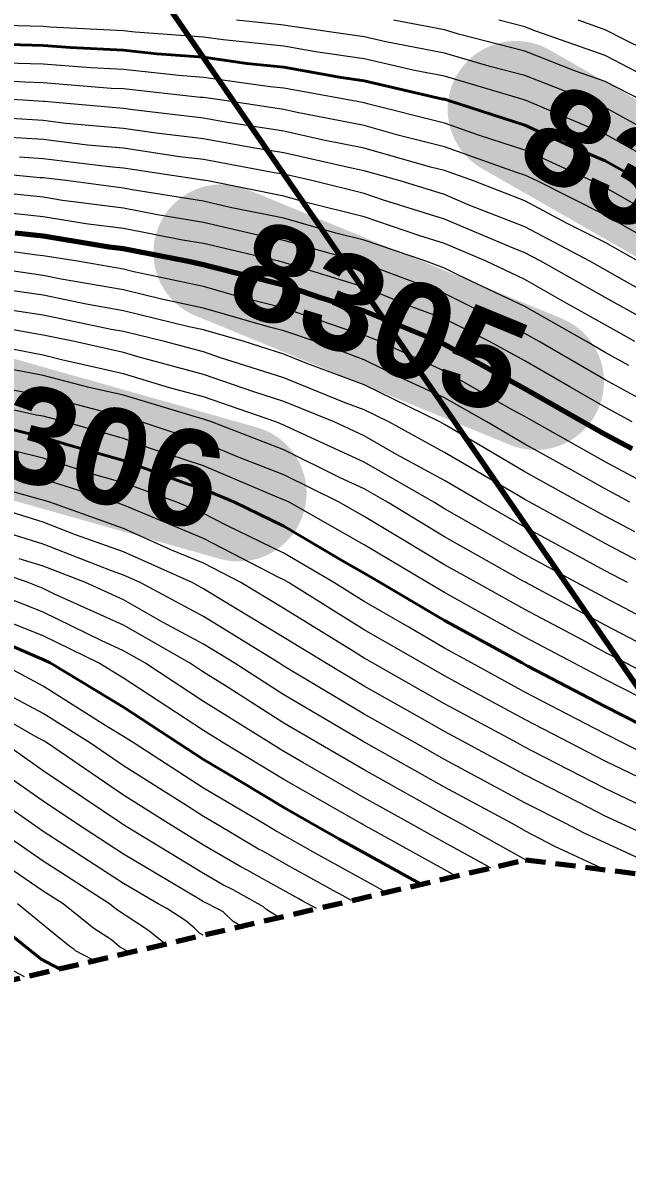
# Model space of a CAD drawing. Extents: x 2799052 to 2815686, y 1319509 to 1336143.
# Drawn here: x 2807433.64 to 2807441.17, y 1327785.33 to 1327799.61 of the extents above; entities that cross this region are included whole.
import ezdxf
from ezdxf.lldxf.tags import DXFTag

# ---------------------------------------------------------------- set-up
doc = ezdxf.new("R2010")
doc.units = 0
doc.header["$LTSCALE"] = 0.5
doc.header["$MEASUREMENT"] = 0
doc.linetypes.add('DASHED', pattern=[0.75, 0.5, -0.25])
doc.layers.add('C-Road-Asph-Hach-Bdry', color=64, linetype='Continuous', lineweight=25, plot=False)
for name, color, linetype, lineweight in [('C-TOPO-BDRY', 5, 'DASHED', 70), ('C-Topo-Cont-10th', 8, 'Continuous', 13), ('C-TOPO-CONT-1FT', 7, 'Continuous', 40), ('C-TOPO-CONT-5FT', 6, 'Continuous', 70), ('C-WATR', 142, 'WATER', 70)]:
    doc.layers.add(name, color=color, linetype=linetype, lineweight=lineweight)
for name, color, linetype in [('C-TOPO-CONT-TEXT-1FT', 1, 'Continuous'), ('C-TOPO-CONT-TEXT-5FT', 7, 'Continuous'), ('C-TOPO-USER', 40, 'Continuous')]:
    doc.layers.add(name, color=color, linetype=linetype)
doc.styles.add('Linetype', font='swissb.ttf')
doc.styles.add('Swiss 721 BT', font='swissb.ttf', dxfattribs={"height": 2})
tags = doc.linetypes.add('WATER', pattern='A,1.5,-0.052597,["W",Linetype,S=0.15,R=0,X=0,Y=-0.075],-0.247403', length=1.8).pattern_tags.tags
tags[6] = DXFTag(74, 10)

msp = doc.modelspace()

# ---------------------------------------------------------------- hatches: boundary and pattern name
at = {"true_color": 0x000000}
for points in [[(2807439.046, 1327798.956, 0.414214), (2807439.363, 1327797.797), (2807443.085, 1327795.672, 0.414214), (2807444.245, 1327795.989, 0.414214), (2807443.928, 1327797.148), (2807440.206, 1327799.273, 0.414214)], [(2807435.333, 1327797.073, 0.414214), (2807435.797, 1327795.964), (2807439.709, 1327794.359, 0.414214), (2807440.818, 1327794.823, 0.414214), (2807440.354, 1327795.932), (2807436.442, 1327797.536, 0.414214)], [(2807431.439, 1327795.138, 0.414214), (2807432.026, 1327794.089), (2807436.096, 1327792.94, 0.414214), (2807437.145, 1327793.527, 0.414214), (2807436.558, 1327794.576), (2807432.488, 1327795.725, 0.414214)]]:
    msp.add_hatch(color=18, dxfattribs=at).paths.add_polyline_path(points, flags=0)

# ---------------------------------------------------------------- linework, layer by layer
at = {"layer": 'C-Road-Asph-Hach-Bdry'}
msp.add_circle((2807368.688, 1327825.522), 8317.007, dxfattribs=at)
at = {"layer": 'C-TOPO-BDRY'}
for p, q in [((2807431.535, 1327787.239, 8305.199), (2807439.906, 1327789.194, 8305.199)), ((2807439.906, 1327789.194, 8305.199), (2807443.171, 1327788.79, 8305.199))]:
    msp.add_line(p, q, dxfattribs=at)
at = {"layer": 'C-Topo-Cont-10th'}
for points, elevation in [([(2807441.895, 1327798.009), (2807441.09, 1327798.448), (2807440.895, 1327798.557), (2807440.692, 1327798.644), (2807439.895, 1327798.954), (2807439.477, 1327799.062), (2807438.895, 1327799.234), (2807438.164, 1327799.374), (2807437.895, 1327799.436), (2807436.97, 1327799.568), (2807436.895, 1327799.582), (2807436.304, 1327799.644)], 8303.8), ([(2807441.356, 1327798.644), (2807440.895, 1327798.882), (2807440.528, 1327799.011), (2807439.895, 1327799.257), (2807439.068, 1327799.471), (2807438.895, 1327799.522), (2807438.261, 1327799.644)], 8303.7), ([(2807441.806, 1327798.733), (2807440.895, 1327799.203), (2807440.031, 1327799.508), (2807439.895, 1327799.561), (2807439.574, 1327799.644)], 8303.6), ([(2807441.895, 1327799.029), (2807441.14, 1327799.399), (2807440.895, 1327799.525), (2807440.559, 1327799.644)], 8303.5), ([(2807441.839, 1327797.699), (2807440.895, 1327798.226), (2807439.912, 1327798.644), (2807439.895, 1327798.65), (2807439.886, 1327798.653), (2807438.895, 1327798.947), (2807438.52, 1327799.019), (2807437.895, 1327799.163), (2807437.29, 1327799.249), (2807436.895, 1327799.32), (2807436.14, 1327799.399), (2807435.895, 1327799.433), (2807435.042, 1327799.496), (2807434.895, 1327799.512), (2807433.982, 1327799.556), (2807433.895, 1327799.564), (2807432.948, 1327799.591)], 8303.9), ([(2807441.895, 1327796.991), (2807441.086, 1327797.453), (2807440.895, 1327797.561), (2807440.731, 1327797.644), (2807439.895, 1327798.026), (2807439.33, 1327798.208), (2807438.895, 1327798.364), (2807437.936, 1327798.602), (2807437.895, 1327798.614), (2807437.742, 1327798.644), (2807436.895, 1327798.796), (2807436.724, 1327798.814), (2807435.895, 1327798.931), (2807435.584, 1327798.954), (2807434.895, 1327799.029), (2807434.49, 1327799.049), (2807433.895, 1327799.098), (2807433.427, 1327799.111)], 8304.1), ([(2807441.876, 1327796.663), (2807440.895, 1327797.219), (2807440.05, 1327797.644), (2807439.895, 1327797.715), (2807439.79, 1327797.748), (2807438.895, 1327798.069), (2807438.329, 1327798.209), (2807437.895, 1327798.333), (2807437.04, 1327798.499), (2807436.895, 1327798.532), (2807436.155, 1327798.644), (2807435.895, 1327798.68), (2807435.855, 1327798.683), (2807434.895, 1327798.788), (2807434.743, 1327798.795), (2807433.895, 1327798.865), (2807433.667, 1327798.872), (2807432.895, 1327798.919)], 8304.2), ([(2807441.308, 1327796.644), (2807440.895, 1327796.878), (2807440.425, 1327797.114), (2807439.895, 1327797.395), (2807439.257, 1327797.644), (2807438.895, 1327797.773), (2807438.722, 1327797.816), (2807437.895, 1327798.052), (2807437.389, 1327798.15), (2807436.895, 1327798.264), (2807436.165, 1327798.374), (2807435.895, 1327798.424), (2807435.012, 1327798.527), (2807434.895, 1327798.544), (2807433.908, 1327798.63), (2807433.895, 1327798.632), (2807433.715, 1327798.644), (2807432.895, 1327798.694)], 8304.3), ([(2807441.895, 1327795.975), (2807441.138, 1327796.401), (2807440.895, 1327796.536), (2807440.704, 1327796.644), (2807439.895, 1327797.072), (2807439.192, 1327797.347), (2807438.895, 1327797.473), (2807438.342, 1327797.644), (2807437.895, 1327797.771), (2807437.737, 1327797.802), (2807436.895, 1327797.995), (2807436.481, 1327798.058), (2807435.895, 1327798.167), (2807435.303, 1327798.236), (2807434.895, 1327798.298), (2807434.179, 1327798.36), (2807433.895, 1327798.394), (2807433.093, 1327798.446)], 8304.4), ([(2807441.883, 1327795.644), (2807440.895, 1327796.193), (2807440.096, 1327796.644), (2807439.895, 1327796.75), (2807439.72, 1327796.818), (2807438.895, 1327797.169), (2807438.136, 1327797.403), (2807437.895, 1327797.486), (2807437.258, 1327797.644), (2807436.895, 1327797.727), (2807436.797, 1327797.742), (2807435.895, 1327797.91), (2807435.593, 1327797.945), (2807434.895, 1327798.051), (2807434.449, 1327798.09), (2807433.895, 1327798.157), (2807433.346, 1327798.192)], 8304.5), ([(2807441.268, 1327795.644), (2807440.895, 1327795.851), (2807440.42, 1327796.118), (2807439.895, 1327796.418), (2807439.415, 1327796.644), (2807438.895, 1327796.864), (2807438.576, 1327796.963), (2807437.895, 1327797.197), (2807437.16, 1327797.379), (2807436.895, 1327797.454), (2807435.946, 1327797.644), (2807435.895, 1327797.653), (2807435.884, 1327797.654), (2807434.895, 1327797.804), (2807434.719, 1327797.819), (2807433.895, 1327797.919), (2807433.6, 1327797.938)], 8304.6), ([(2807441.191, 1327795.348), (2807440.895, 1327795.509), (2807440.663, 1327795.644), (2807439.895, 1327796.082), (2807439.069, 1327796.47), (2807438.895, 1327796.557), (2807438.664, 1327796.644), (2807437.895, 1327796.908), (2807437.543, 1327796.995), (2807436.895, 1327797.179), (2807436.226, 1327797.312), (2807435.895, 1327797.39), (2807435.005, 1327797.534), (2807434.895, 1327797.555), (2807434.21, 1327797.644), (2807433.895, 1327797.682), (2807433.854, 1327797.684), (2807432.895, 1327797.778)], 8304.7), ([(2807441.857, 1327794.644), (2807440.895, 1327795.169), (2807440.074, 1327795.644), (2807439.895, 1327795.746), (2807439.703, 1327795.836), (2807438.895, 1327796.241), (2807437.938, 1327796.601), (2807437.895, 1327796.619), (2807437.813, 1327796.644), (2807436.895, 1327796.903), (2807436.57, 1327796.968), (2807435.895, 1327797.127), (2807435.319, 1327797.22), (2807434.895, 1327797.303), (2807434.138, 1327797.401), (2807433.895, 1327797.44), (2807433.007, 1327797.532)], 8304.8), ([(2807441.234, 1327794.644), (2807440.895, 1327794.829), (2807440.457, 1327795.082), (2807439.895, 1327795.403), (2807439.457, 1327795.644), (2807438.895, 1327795.925), (2807438.443, 1327796.095), (2807437.895, 1327796.32), (2807436.919, 1327796.619), (2807436.895, 1327796.628), (2807436.832, 1327796.644), (2807435.895, 1327796.864), (2807435.632, 1327796.906), (2807434.895, 1327797.051), (2807434.428, 1327797.111), (2807433.895, 1327797.198), (2807433.277, 1327797.262)], 8304.9), ([(2807441.832, 1327793.644), (2807440.895, 1327794.149), (2807440.012, 1327794.644), (2807439.895, 1327794.71), (2807439.747, 1327794.792), (2807438.895, 1327795.276), (2807438.09, 1327795.644), (2807437.895, 1327795.723), (2807437.78, 1327795.759), (2807436.895, 1327796.061), (2807436.336, 1327796.202), (2807435.895, 1327796.329), (2807435.027, 1327796.512), (2807434.895, 1327796.544), (2807434.323, 1327796.644), (2807433.895, 1327796.713), (2807433.817, 1327796.721), (2807432.895, 1327796.847)], 8305.1), ([(2807441.203, 1327793.644), (2807440.895, 1327793.81), (2807440.518, 1327794.021), (2807439.895, 1327794.366), (2807439.424, 1327794.644), (2807438.895, 1327794.944), (2807438.342, 1327795.197), (2807437.895, 1327795.416), (2807437.287, 1327795.644), (2807436.895, 1327795.777), (2807436.716, 1327795.823), (2807435.895, 1327796.059), (2807435.369, 1327796.17), (2807434.895, 1327796.286), (2807434.118, 1327796.421), (2807433.895, 1327796.468), (2807432.932, 1327796.607)], 8305.2), ([(2807441.265, 1327793.274), (2807440.895, 1327793.47), (2807440.578, 1327793.644), (2807439.895, 1327794.022), (2807438.973, 1327794.565), (2807438.895, 1327794.611), (2807438.836, 1327794.644), (2807437.895, 1327795.104), (2807437.158, 1327795.381), (2807436.895, 1327795.488), (2807436.4, 1327795.644), (2807435.895, 1327795.789), (2807435.711, 1327795.828), (2807434.895, 1327796.027), (2807434.43, 1327796.108), (2807433.895, 1327796.22), (2807433.221, 1327796.318)], 8305.3), ([(2807441.813, 1327792.644), (2807440.895, 1327793.131), (2807439.957, 1327793.644), (2807439.895, 1327793.678), (2807439.812, 1327793.727), (2807438.895, 1327794.262), (2807438.2, 1327794.644), (2807437.895, 1327794.793), (2807437.656, 1327794.883), (2807436.895, 1327795.194), (2807436.093, 1327795.446), (2807435.895, 1327795.515), (2807435.408, 1327795.644), (2807434.895, 1327795.769), (2807434.743, 1327795.796), (2807433.895, 1327795.973), (2807433.51, 1327796.029)], 8305.4), ([(2807441.174, 1327792.644), (2807440.895, 1327792.792), (2807440.568, 1327792.97), (2807439.895, 1327793.336), (2807439.356, 1327793.644), (2807438.895, 1327793.913), (2807438.298, 1327794.24), (2807437.895, 1327794.472), (2807437.522, 1327794.644), (2807436.895, 1327794.9), (2807436.521, 1327795.018), (2807435.895, 1327795.236), (2807435.09, 1327795.449), (2807434.895, 1327795.507), (2807434.287, 1327795.644), (2807433.895, 1327795.725), (2807433.799, 1327795.739), (2807432.895, 1327795.901)], 8305.5), ([(2807441.293, 1327792.246), (2807440.895, 1327792.453), (2807440.541, 1327792.644), (2807439.895, 1327792.994), (2807439.078, 1327793.46), (2807438.895, 1327793.563), (2807438.762, 1327793.644), (2807437.895, 1327794.141), (2807436.973, 1327794.566), (2807436.895, 1327794.604), (2807436.793, 1327794.644), (2807435.895, 1327794.957), (2807435.469, 1327795.069), (2807434.895, 1327795.242), (2807434.124, 1327795.415), (2807433.895, 1327795.474), (2807433.009, 1327795.644)], 8305.6), ([(2807441.799, 1327791.644), (2807440.895, 1327792.115), (2807439.91, 1327792.644), (2807439.895, 1327792.652), (2807439.876, 1327792.663), (2807438.895, 1327793.215), (2807438.186, 1327793.644), (2807437.895, 1327793.81), (2807437.586, 1327793.952), (2807436.895, 1327794.295), (2807435.993, 1327794.644), (2807435.895, 1327794.678), (2807435.849, 1327794.69), (2807434.895, 1327794.976), (2807434.467, 1327795.072), (2807433.895, 1327795.221), (2807433.182, 1327795.357)], 8305.7), ([(2807441.313, 1327791.225), (2807440.895, 1327791.438), (2807440.504, 1327791.644), (2807439.895, 1327791.967), (2807439.17, 1327792.368), (2807438.895, 1327792.52), (2807438.683, 1327792.644), (2807437.895, 1327793.115), (2807436.961, 1327793.644), (2807436.895, 1327793.676), (2807436.841, 1327793.697), (2807435.895, 1327794.097), (2807435.22, 1327794.319), (2807434.895, 1327794.437), (2807434.165, 1327794.644), (2807433.895, 1327794.714), (2807433.808, 1327794.73), (2807432.895, 1327794.937)], 8305.9), ([(2807441.895, 1327791.26), (2807441.15, 1327791.644), (2807440.895, 1327791.776), (2807440.608, 1327791.931), (2807439.895, 1327792.31), (2807439.292, 1327792.644), (2807438.895, 1327792.867), (2807438.332, 1327793.207), (2807437.895, 1327793.468), (2807437.585, 1327793.644), (2807436.895, 1327793.986), (2807436.337, 1327794.201), (2807435.895, 1327794.388), (2807435.118, 1327794.644), (2807434.895, 1327794.71), (2807434.809, 1327794.73), (2807433.895, 1327794.967), (2807433.495, 1327795.044)], 8305.8), ([(2807441.895, 1327790.263), (2807441.127, 1327790.644), (2807440.895, 1327790.761), (2807440.647, 1327790.892), (2807439.895, 1327791.282), (2807439.232, 1327791.644), (2807438.895, 1327791.829), (2807438.449, 1327792.089), (2807437.895, 1327792.409), (2807437.518, 1327792.644), (2807436.895, 1327793.011), (2807436.183, 1327793.356), (2807435.895, 1327793.506), (2807435.56, 1327793.644), (2807434.895, 1327793.886), (2807434.557, 1327793.982), (2807433.895, 1327794.193), (2807433.168, 1327794.37)], 8306.1), ([(2807441.812, 1327789.644), (2807440.895, 1327790.08), (2807439.992, 1327790.547), (2807439.895, 1327790.596), (2807439.807, 1327790.644), (2807438.895, 1327791.137), (2807437.999, 1327791.644), (2807437.895, 1327791.704), (2807437.736, 1327791.803), (2807436.895, 1327792.32), (2807436.359, 1327792.644), (2807435.895, 1327792.885), (2807435.485, 1327793.054), (2807434.895, 1327793.319), (2807433.977, 1327793.644), (2807433.895, 1327793.67), (2807433.861, 1327793.678), (2807432.895, 1327793.949)], 8306.3), ([(2807441.319, 1327790.219), (2807440.895, 1327790.421), (2807440.465, 1327790.644), (2807439.895, 1327790.939), (2807439.245, 1327791.294), (2807438.895, 1327791.483), (2807438.611, 1327791.644), (2807437.895, 1327792.056), (2807436.952, 1327792.644), (2807436.895, 1327792.677), (2807436.83, 1327792.708), (2807435.895, 1327793.195), (2807434.958, 1327793.581), (2807434.895, 1327793.609), (2807434.797, 1327793.644), (2807433.895, 1327793.931), (2807433.514, 1327794.024)], 8306.2), ([(2807442.015, 1327789.223), (2807441.096, 1327789.644), (2807440.895, 1327789.739), (2807440.697, 1327789.842), (2807439.895, 1327790.25), (2807439.167, 1327790.644), (2807438.895, 1327790.791), (2807438.557, 1327790.982), (2807437.895, 1327791.354), (2807437.411, 1327791.644), (2807436.895, 1327791.961), (2807436.095, 1327792.443), (2807435.895, 1327792.567), (2807435.752, 1327792.644), (2807434.895, 1327793.028), (2807434.3, 1327793.239), (2807433.895, 1327793.397), (2807433.096, 1327793.644)], 8306.4), ([(2807441.89, 1327788.948), (2807440.634, 1327789.525), (2807440.407, 1327789.644), (2807439.895, 1327789.904), (2807439.328, 1327790.211), (2807438.895, 1327790.444), (2807438.539, 1327790.644), (2807437.895, 1327791.006), (2807436.996, 1327791.543), (2807436.895, 1327791.602), (2807436.83, 1327791.644), (2807435.895, 1327792.223), (2807435.105, 1327792.644), (2807434.895, 1327792.738), (2807434.749, 1327792.789), (2807433.895, 1327793.123), (2807433.201, 1327793.337)], 8306.5), ([(2807439.906, 1327789.194), (2807439.876, 1327789.211), (2807439.096, 1327789.644), (2807438.895, 1327789.752), (2807438.65, 1327789.889), (2807437.895, 1327790.312), (2807437.32, 1327790.644), (2807436.895, 1327790.895), (2807436.202, 1327791.337), (2807435.895, 1327791.529), (2807435.72, 1327791.644), (2807434.895, 1327792.113), (2807434.038, 1327792.5), (2807433.895, 1327792.571), (2807433.71, 1327792.644), (2807432.895, 1327792.926)], 8306.7), ([(2807440.898, 1327789.071), (2807440.27, 1327789.359), (2807439.897, 1327789.555), (2807439.897, 1327789.555), (2807439.891, 1327789.558), (2807439.737, 1327789.644), (2807438.895, 1327790.098), (2807437.919, 1327790.644), (2807437.895, 1327790.657), (2807437.861, 1327790.677), (2807436.895, 1327791.249), (2807436.276, 1327791.644), (2807435.895, 1327791.879), (2807435.392, 1327792.147), (2807434.895, 1327792.429), (2807434.422, 1327792.644), (2807433.895, 1327792.85), (2807433.597, 1327792.942)], 8306.6), ([(2807439.472, 1327789.092), (2807439.444, 1327789.108), (2807439.438, 1327789.111), (2807438.888, 1327789.414), (2807438.471, 1327789.644), (2807437.895, 1327789.966), (2807437.132, 1327790.407), (2807436.895, 1327790.542), (2807436.727, 1327790.644), (2807435.895, 1327791.166), (2807435.163, 1327791.644), (2807434.895, 1327791.796), (2807434.617, 1327791.922), (2807433.895, 1327792.276), (2807432.962, 1327792.644)], 8306.8), ([(2807439.038, 1327788.991), (2807438.98, 1327789.023), (2807438.966, 1327789.031), (2807437.876, 1327789.632), (2807437.855, 1327789.644), (2807436.895, 1327790.193), (2807436.148, 1327790.644), (2807435.895, 1327790.803), (2807435.438, 1327791.101), (2807434.895, 1327791.455), (2807434.583, 1327791.644), (2807433.895, 1327791.982), (2807433.338, 1327792.201)], 8306.9), ([(2807438.17, 1327788.788), (2807438.051, 1327788.854), (2807438.024, 1327788.869), (2807437.284, 1327789.277), (2807436.816, 1327789.541), (2807436.8, 1327789.549), (2807436.64, 1327789.644), (2807435.895, 1327790.087), (2807435.028, 1327790.644), (2807434.895, 1327790.73), (2807434.676, 1327790.863), (2807433.895, 1327791.355), (2807433.352, 1327791.644)], 8307.1), ([(2807437.736, 1327788.687), (2807437.586, 1327788.77), (2807437.552, 1327788.788), (2807436.988, 1327789.099), (2807436.631, 1327789.301), (2807436.578, 1327789.327), (2807436.043, 1327789.644), (2807435.895, 1327789.732), (2807435.65, 1327789.889), (2807434.895, 1327790.364), (2807434.487, 1327790.644), (2807433.895, 1327791.017), (2807433.1, 1327791.439)], 8307.2), ([(2807437.302, 1327788.586), (2807437.122, 1327788.685), (2807437.081, 1327788.707), (2807436.692, 1327788.922), (2807436.446, 1327789.06), (2807436.356, 1327789.105), (2807435.895, 1327789.378), (2807435.456, 1327789.644), (2807434.895, 1327789.997), (2807433.95, 1327790.644), (2807433.895, 1327790.678), (2807433.821, 1327790.717), (2807432.895, 1327791.246)], 8307.3), ([(2807436.836, 1327788.477), (2807436.681, 1327788.57), (2807436.641, 1327788.609), (2807436.61, 1327788.626), (2807436.396, 1327788.744), (2807436.261, 1327788.82), (2807436.134, 1327788.883), (2807435.895, 1327789.024), (2807434.93, 1327789.608), (2807434.895, 1327789.629), (2807434.873, 1327789.644), (2807433.895, 1327790.303), (2807433.408, 1327790.644)], 8307.4), ([(2807436.362, 1327788.366), (2807436.263, 1327788.426), (2807436.144, 1327788.543), (2807436.139, 1327788.546), (2807436.101, 1327788.567), (2807436.076, 1327788.58), (2807435.912, 1327788.661), (2807435.895, 1327788.671), (2807435.826, 1327788.713), (2807434.895, 1327789.265), (2807434.311, 1327789.644), (2807433.895, 1327789.924), (2807432.966, 1327790.573)], 8307.5), ([(2807435.888, 1327788.256), (2807435.845, 1327788.282), (2807435.777, 1327788.348), (2807435.673, 1327788.435), (2807435.435, 1327788.589), (2807435.327, 1327788.644), (2807434.895, 1327788.9), (2807434.166, 1327789.373), (2807433.895, 1327789.547), (2807433.754, 1327789.644), (2807432.895, 1327790.245)], 8307.6), ([(2807435.421, 1327788.146), (2807435.397, 1327788.159), (2807435.209, 1327788.316), (2807434.811, 1327788.574), (2807434.723, 1327788.644), (2807433.895, 1327789.175), (2807433.216, 1327789.644)], 8307.7), ([(2807434.975, 1327788.042), (2807434.848, 1327788.111), (2807434.745, 1327788.197), (2807434.527, 1327788.338), (2807434.144, 1327788.644), (2807433.895, 1327788.803), (2807433.38, 1327789.158)], 8307.8), ([(2807434.533, 1327787.939), (2807434.384, 1327788.017), (2807434.299, 1327788.063), (2807434.281, 1327788.078), (2807434.243, 1327788.102), (2807434.105, 1327788.213), (2807433.575, 1327788.644)], 8307.9), ([(2807433.665, 1327787.737), (2807433.476, 1327787.835)], 8308.1)]:
    msp.add_lwpolyline(points, dxfattribs=dict(at, elevation=elevation))
at = {"layer": 'C-TOPO-CONT-1FT'}
for points, elevation in [([(2807441.345, 1327797.644), (2807440.895, 1327797.895), (2807440.458, 1327798.08), (2807439.895, 1327798.338), (2807438.947, 1327798.644), (2807438.895, 1327798.659), (2807438.876, 1327798.663), (2807437.895, 1327798.889), (2807437.609, 1327798.929), (2807436.895, 1327799.058), (2807436.432, 1327799.107), (2807435.895, 1327799.182), (2807435.313, 1327799.225), (2807434.895, 1327799.271), (2807434.236, 1327799.303), (2807433.895, 1327799.331), (2807433.188, 1327799.351)], 8304), ([(2807441.792, 1327790.644), (2807440.895, 1327791.1), (2807439.934, 1327791.604), (2807439.895, 1327791.625), (2807439.861, 1327791.644), (2807438.895, 1327792.174), (2807438.092, 1327792.644), (2807437.895, 1327792.761), (2807437.623, 1327792.915), (2807436.895, 1327793.345), (2807436.278, 1327793.644), (2807435.895, 1327793.805), (2807435.654, 1327793.885), (2807434.895, 1327794.162), (2807434.173, 1327794.366), (2807433.895, 1327794.454), (2807433.121, 1327794.644)], 8306), ([(2807438.604, 1327788.89), (2807438.515, 1327788.939), (2807438.495, 1327788.95), (2807437.58, 1327789.454), (2807437.244, 1327789.644), (2807436.895, 1327789.843), (2807436.391, 1327790.148), (2807435.895, 1327790.443), (2807435.583, 1327790.644), (2807434.895, 1327791.093), (2807433.983, 1327791.644), (2807433.895, 1327791.687), (2807433.824, 1327791.715), (2807432.895, 1327792.117)], 8307), ([(2807434.099, 1327787.838), (2807433.871, 1327787.957), (2807433.167, 1327788.519)], 8308)]:
    msp.add_lwpolyline(points, dxfattribs=dict(at, elevation=elevation))
at = {"layer": 'C-TOPO-CONT-5FT', "elevation": 8305}
msp.add_lwpolyline([(2807441.232, 1327794.307), (2807440.895, 1327794.489), (2807440.618, 1327794.644), (2807439.895, 1327795.056), (2807438.977, 1327795.561), (2807438.895, 1327795.608), (2807438.817, 1327795.644), (2807437.895, 1327796.022), (2807437.35, 1327796.189), (2807436.895, 1327796.344), (2807435.957, 1327796.582), (2807435.895, 1327796.6), (2807435.685, 1327796.644), (2807434.895, 1327796.799), (2807434.717, 1327796.821), (2807433.895, 1327796.956), (2807433.547, 1327796.992)], dxfattribs=at)
at = {"layer": 'C-TOPO-USER'}
for points, elevation in [([(2807441.345, 1327797.644), (2807440.895, 1327797.895), (2807440.458, 1327798.08), (2807439.895, 1327798.338), (2807438.947, 1327798.644), (2807438.895, 1327798.659), (2807438.876, 1327798.663), (2807437.895, 1327798.889), (2807437.609, 1327798.929), (2807436.895, 1327799.058), (2807436.432, 1327799.107), (2807435.895, 1327799.182), (2807435.313, 1327799.225), (2807434.895, 1327799.271), (2807434.236, 1327799.303), (2807433.895, 1327799.331), (2807433.188, 1327799.351)], 8304), ([(2807441.232, 1327794.307), (2807440.895, 1327794.489), (2807440.618, 1327794.644), (2807439.895, 1327795.056), (2807438.977, 1327795.561), (2807438.895, 1327795.608), (2807438.817, 1327795.644), (2807437.895, 1327796.022), (2807437.35, 1327796.189), (2807436.895, 1327796.344), (2807435.957, 1327796.582), (2807435.895, 1327796.6), (2807435.685, 1327796.644), (2807434.895, 1327796.799), (2807434.717, 1327796.821), (2807433.895, 1327796.956), (2807433.547, 1327796.992)], 8305), ([(2807441.792, 1327790.644), (2807440.895, 1327791.1), (2807439.934, 1327791.604), (2807439.895, 1327791.625), (2807439.861, 1327791.644), (2807438.895, 1327792.174), (2807438.092, 1327792.644), (2807437.895, 1327792.761), (2807437.623, 1327792.915), (2807436.895, 1327793.345), (2807436.278, 1327793.644), (2807435.895, 1327793.805), (2807435.654, 1327793.885), (2807434.895, 1327794.162), (2807434.173, 1327794.366), (2807433.895, 1327794.454), (2807433.121, 1327794.644)], 8306), ([(2807438.604, 1327788.89), (2807438.515, 1327788.939), (2807438.495, 1327788.95), (2807437.58, 1327789.454), (2807437.244, 1327789.644), (2807436.895, 1327789.843), (2807436.391, 1327790.148), (2807435.895, 1327790.443), (2807435.583, 1327790.644), (2807434.895, 1327791.093), (2807433.983, 1327791.644), (2807433.895, 1327791.687), (2807433.824, 1327791.715), (2807432.895, 1327792.117)], 8307), ([(2807434.099, 1327787.838), (2807433.871, 1327787.957), (2807433.167, 1327788.519)], 8308)]:
    msp.add_lwpolyline(points, dxfattribs=dict(at, elevation=elevation))
at = {"layer": 'C-WATR'}
msp.add_line((2807476.504, 1327740.313), (2807414.849, 1327829.683), dxfattribs=at)

# ---------------------------------------------------------------- texts
at = {"layer": 'C-TOPO-CONT-TEXT-1FT', "char_height": 1.2, "attachment_point": 5, "style": 'Swiss 721 BT'}
for s, insert, rotation in [('8304', (2807441.645, 1327797.472), 330.2784), ('8306', (2807434.292, 1327794.332), 344.2318)]:
    msp.add_mtext(s, dxfattribs=dict(at, insert=insert, rotation=rotation))
at = {"layer": 'C-TOPO-CONT-TEXT-5FT', "insert": (2807438.075, 1327795.948), "char_height": 1.2, "attachment_point": 5, "rotation": 337.7016, "style": 'Swiss 721 BT'}
msp.add_mtext('8305', dxfattribs=at)

doc.saveas('drawing.dxf')
